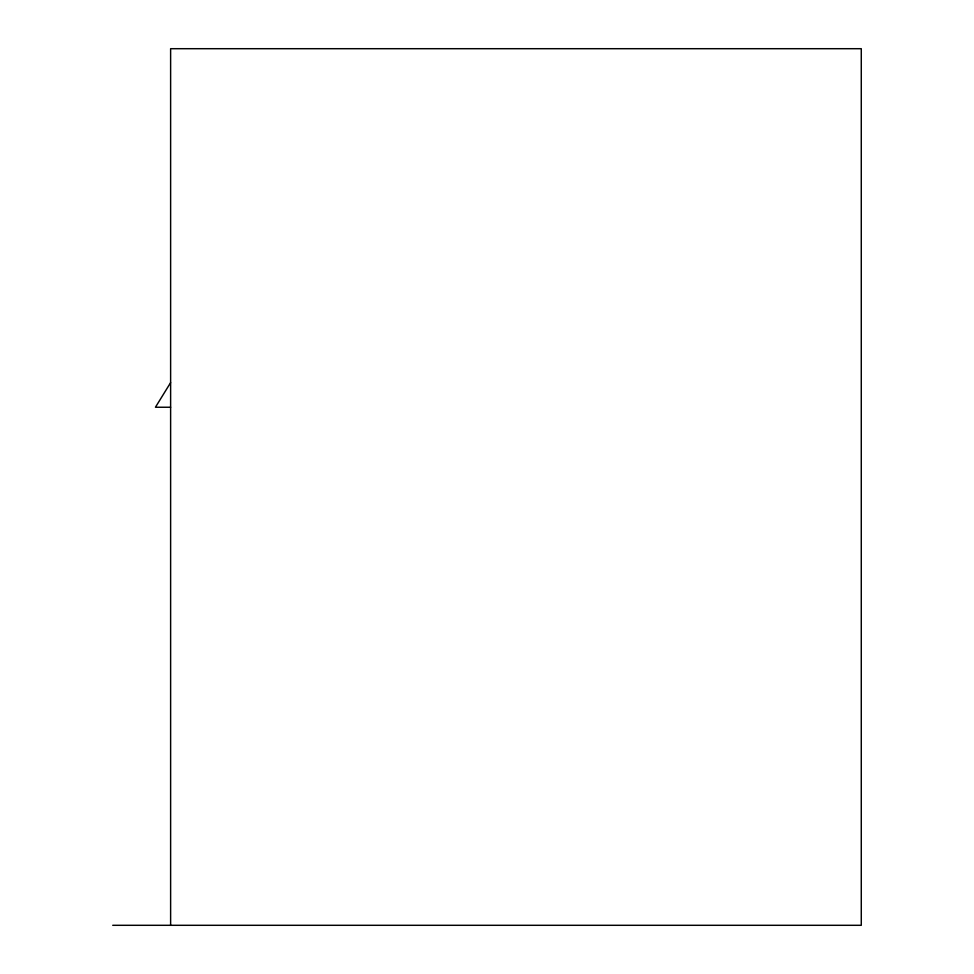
<?xml version="1.0" encoding="UTF-8"?>
<svg xmlns="http://www.w3.org/2000/svg" width="974" height="974" viewBox="0 0 974 974"><rect width="100%" height="100%" fill="white"/><g stroke="black" fill="none" stroke-linecap="round" stroke-linejoin="round"><path stroke-width="1.46" d="M170.608 382.648L155.438 407.242L170.62 407.242M112.728 925.3L861.272 925.3L861.272 48.7L170.62 48.7L170.62 925.3"/></g></svg>
